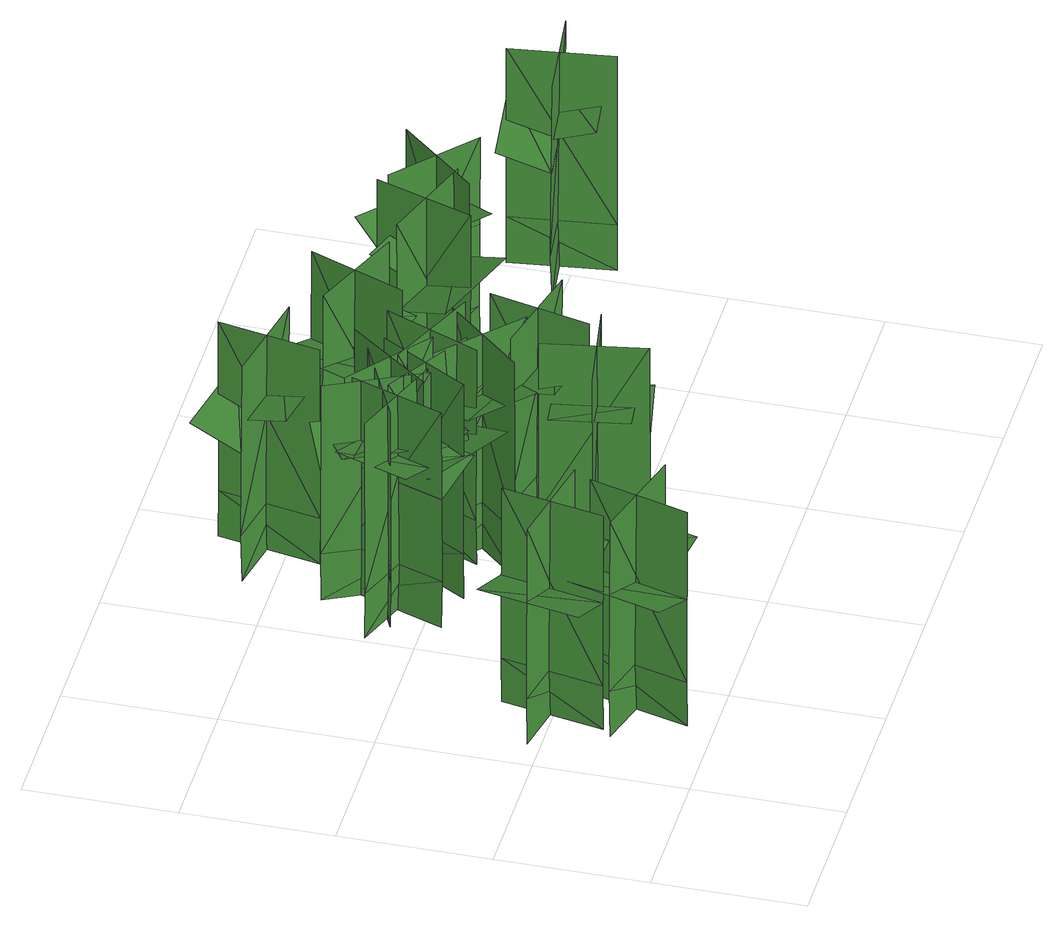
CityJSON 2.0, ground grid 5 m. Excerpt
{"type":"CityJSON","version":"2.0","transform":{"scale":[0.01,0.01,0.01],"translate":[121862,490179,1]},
"CityObjects":{
"tree1":{"type":"SolitaryVegetationObject","geometry":[{"type":"MultiSurface","lod":"1","boundaries":[[[0,1,2]],[[0,2,3]],[[4,5,6]],[[4,6,7]],[[8,9,5]],[[8,5,4]],[[10,11,1]],[[10,1,0]],[[12,13,14]],[[12,14,15]],[[16,17,18]],[[16,18,19]]]}]},
"tree2":{"type":"SolitaryVegetationObject","geometry":[{"type":"MultiSurface","lod":"1","boundaries":[[[20,21,22]],[[20,22,23]],[[24,25,26]],[[24,26,27]],[[28,29,25]],[[28,25,24]],[[30,31,21]],[[30,21,20]],[[32,33,34]],[[32,34,35]],[[36,37,38]],[[36,38,39]]]}]},
"tree3":{"type":"SolitaryVegetationObject","geometry":[{"type":"MultiSurface","lod":"1","boundaries":[[[40,41,42]],[[40,42,43]],[[44,45,46]],[[44,46,47]],[[48,49,45]],[[48,45,44]],[[50,51,41]],[[50,41,40]],[[52,53,54]],[[52,54,55]],[[56,57,58]],[[56,58,59]]]}]},
"tree4":{"type":"SolitaryVegetationObject","geometry":[{"type":"MultiSurface","lod":"1","boundaries":[[[60,61,62]],[[60,62,63]],[[64,65,66]],[[64,66,67]],[[68,69,65]],[[68,65,64]],[[70,71,61]],[[70,61,60]],[[72,73,74]],[[72,74,75]],[[76,77,78]],[[76,78,79]]]}]},
"tree5":{"type":"SolitaryVegetationObject","geometry":[{"type":"MultiSurface","lod":"1","boundaries":[[[80,81,82]],[[80,82,83]],[[84,85,86]],[[84,86,87]],[[88,89,85]],[[88,85,84]],[[90,91,81]],[[90,81,80]],[[92,93,94]],[[92,94,95]],[[96,97,98]],[[96,98,99]]]}]},
"tree6":{"type":"SolitaryVegetationObject","geometry":[{"type":"MultiSurface","lod":"1","boundaries":[[[100,101,102]],[[100,102,103]],[[104,105,106]],[[104,106,107]],[[108,109,105]],[[108,105,104]],[[110,111,101]],[[110,101,100]],[[112,113,114]],[[112,114,115]],[[116,117,118]],[[116,118,119]]]}]},
"tree7":{"type":"SolitaryVegetationObject","geometry":[{"type":"MultiSurface","lod":"1","boundaries":[[[120,121,122]],[[120,122,123]],[[124,125,126]],[[124,126,127]],[[128,129,125]],[[128,125,124]],[[130,131,121]],[[130,121,120]],[[132,133,134]],[[132,134,135]],[[136,137,138]],[[136,138,139]]]}]},
"tree8":{"type":"SolitaryVegetationObject","geometry":[{"type":"MultiSurface","lod":"1","boundaries":[[[140,141,142]],[[140,142,143]],[[144,145,146]],[[144,146,147]],[[148,149,145]],[[148,145,144]],[[150,151,141]],[[150,141,140]],[[152,153,154]],[[152,154,155]],[[156,157,158]],[[156,158,159]]]}]},
"tree9":{"type":"SolitaryVegetationObject","geometry":[{"type":"MultiSurface","lod":"1","boundaries":[[[160,161,162]],[[160,162,163]],[[164,165,166]],[[164,166,167]],[[168,169,165]],[[168,165,164]],[[170,171,161]],[[170,161,160]],[[172,173,174]],[[172,174,175]],[[176,177,178]],[[176,178,179]]]}]},
"tree10":{"type":"SolitaryVegetationObject","geometry":[{"type":"MultiSurface","lod":"1","boundaries":[[[180,181,182]],[[180,182,183]],[[184,185,186]],[[184,186,187]],[[188,189,185]],[[188,185,184]],[[190,191,181]],[[190,181,180]],[[192,193,194]],[[192,194,195]],[[196,197,198]],[[196,198,199]]]}]},
"tree11":{"type":"SolitaryVegetationObject","geometry":[{"type":"MultiSurface","lod":"1","boundaries":[[[200,201,202]],[[200,202,203]],[[204,205,206]],[[204,206,207]],[[208,209,205]],[[208,205,204]],[[210,211,201]],[[210,201,200]],[[212,213,214]],[[212,214,215]],[[216,217,218]],[[216,218,219]]]}]},
"tree12":{"type":"SolitaryVegetationObject","geometry":[{"type":"MultiSurface","lod":"1","boundaries":[[[220,221,222]],[[220,222,223]],[[224,225,226]],[[224,226,227]],[[228,229,225]],[[228,225,224]],[[230,231,221]],[[230,221,220]],[[232,233,234]],[[232,234,235]],[[236,237,238]],[[236,238,239]]]}]},
"tree13":{"type":"SolitaryVegetationObject","geometry":[{"type":"MultiSurface","lod":"1","boundaries":[[[240,241,242]],[[240,242,243]],[[244,245,246]],[[244,246,247]],[[248,249,245]],[[248,245,244]],[[250,251,241]],[[250,241,240]],[[252,253,254]],[[252,254,255]],[[256,257,258]],[[256,258,259]]]}]},
"tree14":{"type":"SolitaryVegetationObject","geometry":[{"type":"MultiSurface","lod":"1","boundaries":[[[260,261,262]],[[260,262,263]],[[264,265,266]],[[264,266,267]],[[268,269,265]],[[268,265,264]],[[270,271,261]],[[270,261,260]],[[272,273,274]],[[272,274,275]],[[276,277,278]],[[276,278,279]]]}]},
"tree15":{"type":"SolitaryVegetationObject","geometry":[{"type":"MultiSurface","lod":"1","boundaries":[[[280,281,282]],[[280,282,283]],[[284,285,286]],[[284,286,287]],[[288,289,285]],[[288,285,284]],[[290,291,281]],[[290,281,280]],[[292,293,294]],[[292,294,295]],[[296,297,298]],[[296,298,299]]]}]}
},
"vertices":[
[213,330,243],[279,669,243],[284,668,892],[218,329,892],[430,475,244],[91,540,244],[90,538,892],[429,472,892],[429,472,72],[90,538,72],[218,329,72],[284,668,72],[216,329,560],[282,668,560],[109,702,622],[43,363,622],[273,622,662],[226,367,662],[354,343,697],[402,597,697],
[313,88,228],[406,420,228],[411,419,877],[318,87,877],[541,215,229],[209,308,229],[208,305,877],[540,212,877],[540,212,57],[208,305,57],[318,87,57],[411,419,57],[316,87,545],[410,420,545],[240,467,607],[146,135,607],[397,374,647],[328,124,647],[455,89,683],[523,339,683],
[711,1257,264],[592,933,264],[587,935,913],[706,1259,913],[474,1149,265],[798,1029,265],[799,1032,913],[475,1151,913],[475,1151,92],[799,1032,92],[706,1259,92],[587,935,92],[708,1258,580],[588,934,580],[754,873,643],[873,1197,643],[605,978,683],[693,1222,683],[570,1267,718],[482,1023,718],
[641,1332,263],[790,1020,263],[785,1018,912],[636,1330,912],[553,1087,264],[864,1235,264],[863,1238,912],[551,1089,912],[551,1089,92],[863,1238,92],[636,1330,92],[785,1018,92],[638,1331,580],[786,1019,580],[945,1095,642],[797,1406,642],[766,1061,682],[653,1295,682],[535,1238,718],[648,1005,718],
[985,949,263],[688,1126,263],[691,1130,912],[988,954,912],[922,1202,265],[746,906,265],[748,904,912],[924,1201,912],[924,1201,92],[748,904,92],[988,954,92],[691,1130,92],[987,952,580],[690,1129,580],[600,977,643],[897,801,643],[731,1105,682],[954,974,682],[1021,1087,718],[797,1217,718],
[936,1294,274],[723,1022,274],[719,1025,923],[932,1297,923],[677,1264,275],[949,1051,275],[951,1053,923],[679,1266,923],[679,1266,103],[951,1053,103],[932,1297,103],[719,1025,103],[933,1296,591],[721,1024,591],[859,916,653],[1072,1187,653],[750,1061,693],[908,1266,693],[804,1347,728],[646,1142,728],
[1053,742,236],[1109,402,236],[1104,401,885],[1048,741,885],[900,531,237],[1240,587,237],[1240,590,885],[899,534,885],[899,534,64],[1240,590,64],[1048,741,64],[1104,401,64],[1049,742,553],[1105,401,553],[1279,430,615],[1223,770,615],[1098,448,655],[1054,703,655],[925,681,690],[968,426,690],
[902,905,281],[1038,1222,281],[1043,1220,930],[907,903,930],[1145,1000,282],[828,1137,282],[826,1134,930],[1143,997,930],[1143,997,110],[826,1134,110],[907,903,110],[1043,1220,110],[905,903,598],[1042,1221,598],[880,1290,660],[743,973,660],[1023,1177,700],[922,939,700],[1043,887,736],[1143,1126,736],
[876,1036,271],[1130,802,271],[1126,798,920],[873,1032,920],[886,775,272],[1119,1029,272],[1117,1031,920],[884,777,920],[884,777,100],[1117,1031,100],[873,1032,100],[1126,798,100],[874,1033,588],[1128,799,588],[1247,929,650],[993,1163,650],[1093,831,690],[901,1005,690],[813,908,726],[1005,734,726],
[677,1596,260],[1016,1531,260],[1015,1526,909],[676,1591,909],[823,1379,261],[888,1718,261],[885,1719,909],[820,1380,909],[820,1380,88],[885,1719,88],[676,1591,88],[1015,1526,88],[677,1593,576],[1016,1528,576],[1049,1701,639],[710,1766,639],[969,1536,679],[715,1584,679],[690,1455,714],[945,1408,714],
[1001,823,274],[1336,743,274],[1335,737,923],[999,818,923],[1136,600,275],[1216,936,275],[1214,936,923],[1133,601,923],[1133,601,103],[1214,936,103],[999,818,103],[1335,737,103],[1000,820,591],[1336,739,591],[1377,910,653],[1041,991,653],[1290,750,693],[1037,809,693],[1007,681,728],[1260,622,728],
[1146,1202,283],[1275,1522,283],[1280,1520,932],[1151,1200,932],[1386,1303,284],[1066,1432,284],[1065,1429,932],[1385,1300,932],[1385,1300,112],[1065,1429,112],[1151,1200,112],[1280,1520,112],[1149,1201,600],[1278,1521,600],[1115,1587,662],[986,1267,662],[1261,1477,702],[1165,1236,702],[1287,1188,738],[1382,1428,738],
[1744,1166,327],[1418,1279,327],[1420,1284,976],[1746,1171,976],[1632,1401,329],[1519,1075,329],[1521,1074,976],[1634,1400,976],[1634,1400,156],[1521,1074,156],[1746,1171,156],[1420,1284,156],[1746,1169,644],[1419,1282,644],[1362,1116,706],[1688,1003,706],[1464,1267,746],[1709,1184,746],[1752,1308,782],[1506,1391,782],
[1652,1373,338],[1910,1144,338],[1907,1140,987],[1649,1369,987],[1666,1113,340],[1896,1371,340],[1893,1372,987],[1664,1115,987],[1664,1115,167],[1893,1373,167],[1649,1369,167],[1907,1140,167],[1650,1371,655],[1908,1141,655],[2025,1273,718],[1767,1502,718],[1872,1172,757],[1678,1343,757],[1591,1245,793],[1786,1074,793],
[2140,975,396],[2483,1017,396],[2483,1011,1044],[2141,969,1044],[2345,813,397],[2303,1156,397],[2300,1155,1044],[2342,813,1044],[2342,813,224],[2300,1155,224],[2141,969,224],[2483,1011,224],[2140,971,712],[2483,1013,712],[2462,1188,775],[2119,1146,775],[2436,1007,814],[2179,974,814],[2196,844,850],[2453,877,850]
]}
